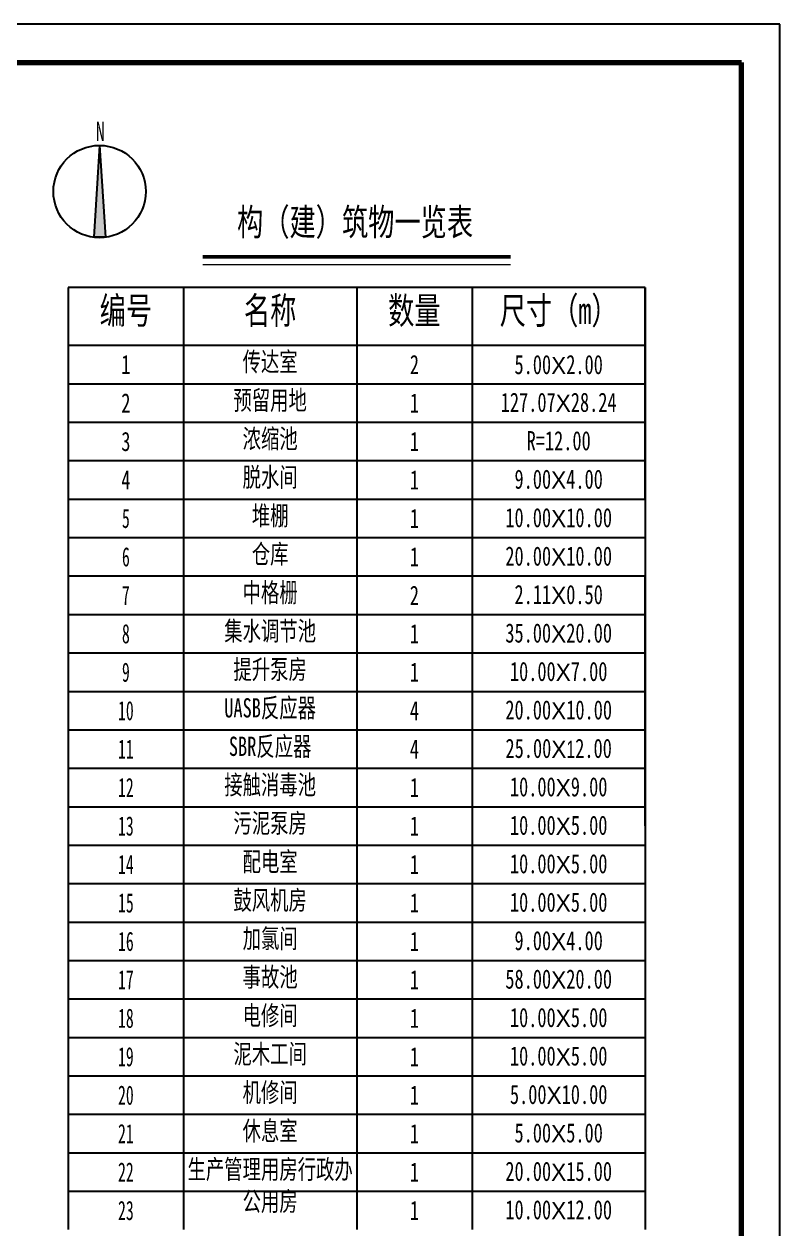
# Model space of a CAD drawing. Header units: millimetres. Extents: x 676 to 2703, y 109 to 703.
# Drawn here: x 1320.3 to 1516.8, y 389.2 to 702.5 of the extents above; entities that cross this region are included whole.
import ezdxf

# ---------------------------------------------------------------- set-up
doc = ezdxf.new("R2010")
doc.units = ezdxf.units.MM
doc.layers.get('0').update_dxf_attribs({"lineweight": 25})
doc.styles.get("Standard").update_dxf_attribs({"font": 'txt', "bigfont": 'gbcbig.shx'})

msp = doc.modelspace()

# ---------------------------------------------------------------- hatches: boundary and pattern name
at = {"lineweight": 25}
msp.add_hatch(color=256, dxfattribs=at).paths.add_polyline_path([(1338.46716, 647.052212), (1341.46716, 647.052212), (1339.96716, 670.958093)])

# ---------------------------------------------------------------- linework, layer by layer
for p, q in [((1516.802068, 702.506476), (675.802068, 702.506476)), ((1516.802068, 108.506476), (1516.802068, 702.506476)), ((1339.96716, 670.958093), (1338.46716, 647.052212)), ((1339.96716, 670.958093), (1341.46716, 647.052212)), ((1341.46716, 647.052212), (1338.46716, 647.052212)), ((1391.630946, 641.984044), (1366.802068, 641.984044)), ((1481.802068, 633.978631), (1331.802068, 633.978631)), ((1331.802068, 633.978631), (1331.802068, 578.978631)), ((1361.802068, 633.978631), (1361.802068, 578.978631)), ((1406.802068, 633.978631), (1406.802068, 578.978631)), ((1436.802068, 633.978631), (1436.802068, 578.978631)), ((1481.802068, 633.978631), (1481.802068, 578.978631)), ((1481.802068, 578.978631), (1481.802068, 633.978631)), ((1331.802068, 618.978631), (1481.802068, 618.978631)), ((1331.802068, 608.978631), (1481.802068, 608.978631)), ((1331.802068, 598.978631), (1481.802068, 598.978631)), ((1331.802068, 588.978631), (1481.802068, 588.978631)), ((1331.802068, 578.978631), (1481.802068, 578.978631)), ((1331.802068, 578.978631), (1331.802068, 568.978631)), ((1361.802068, 578.978631), (1361.802068, 568.978631)), ((1406.802068, 578.978631), (1406.802068, 568.978631)), ((1436.802068, 578.978631), (1436.802068, 568.978631)), ((1481.802068, 578.978631), (1481.802068, 568.978631)), ((1331.802068, 568.978631), (1331.802068, 558.978631)), ((1331.802068, 568.978631), (1481.802068, 568.978631)), ((1331.802068, 568.978631), (1331.802068, 558.978631)), ((1361.802068, 568.978631), (1361.802068, 558.978631)), ((1361.802068, 568.978631), (1361.802068, 558.978631)), ((1406.802068, 568.978631), (1406.802068, 558.978631)), ((1406.802068, 568.978631), (1406.802068, 558.978631)), ((1436.802068, 568.978631), (1436.802068, 558.978631)), ((1436.802068, 568.978631), (1436.802068, 558.978631)), ((1481.802068, 568.978631), (1481.802068, 558.978631)), ((1481.802068, 568.978631), (1481.802068, 558.978631)), ((1331.802068, 558.978631), (1481.802068, 558.978631)), ((1331.802068, 558.978631), (1331.802068, 398.978631)), ((1361.802068, 558.978631), (1361.802068, 398.978631)), ((1406.802068, 558.978631), (1406.802068, 398.978631)), ((1436.802068, 558.978631), (1436.802068, 398.978631)), ((1481.802068, 493.978631), (1481.802068, 558.978631)), ((1481.802068, 558.978631), (1481.802068, 398.978631)), ((1331.802068, 548.978631), (1481.802068, 548.978631)), ((1331.802068, 538.978631), (1481.802068, 538.978631)), ((1331.802068, 528.978631), (1481.802068, 528.978631)), ((1331.802068, 518.978631), (1481.802068, 518.978631)), ((1331.802068, 508.978631), (1481.802068, 508.978631)), ((1331.802068, 498.978631), (1481.802068, 498.978631)), ((1331.802068, 488.978631), (1481.802068, 488.978631)), ((1331.802068, 478.978631), (1481.802068, 478.978631)), ((1331.802068, 468.978631), (1481.802068, 468.978631)), ((1331.802068, 458.978631), (1481.802068, 458.978631)), ((1331.802068, 448.978631), (1481.802068, 448.978631)), ((1331.802068, 438.978631), (1481.802068, 438.978631)), ((1331.802068, 428.978631), (1481.802068, 428.978631)), ((1331.802068, 418.978631), (1481.802068, 418.978631)), ((1331.802068, 408.978631), (1481.802068, 408.978631)), ((1331.802068, 398.978631), (1331.802068, 388.978631)), ((1331.802068, 398.978631), (1481.802068, 398.978631)), ((1361.802068, 398.978631), (1361.802068, 388.978631)), ((1406.802068, 398.978631), (1406.802068, 388.978631)), ((1436.802068, 398.978631), (1436.802068, 388.978631)), ((1481.802068, 398.978631), (1481.802068, 388.978631))]:
    msp.add_line(p, q, dxfattribs=at)
at = {"lineweight": 100}
for p in [(700.802068, 692.506476), (1506.802068, 118.506476)]:
    msp.add_line(p, (1506.802068, 692.506476), dxfattribs=at)
at = {"lineweight": 50}
msp.add_line((1366.802068, 641.984044), (1446.802068, 641.984044), dxfattribs=at)
at = {"lineweight": 0}
msp.add_line((1366.802068, 639.984044), (1446.802068, 639.984044), dxfattribs=at)
at = {"lineweight": 25}
msp.add_circle((1339.96716, 658.958093), 12, dxfattribs=at)

# ---------------------------------------------------------------- texts
at = {"lineweight": 25, "attachment_point": 2}
for s, insert, char_height, width in [('{\\fFangSong|b1|i0|c134|p49;\\W0.7;N}', (1340.151996, 677.11029), 5, 18.09388021), ('{\\fFangSong|b0|i0|c134|p49;\\W0.714;构（建）筑物一览表}', (1406.374692, 654.532065), 7, 80.55486643), ('{\\fFangSong|b0|i0|c134|p49;\\W0.714;编号}', (1346.802068, 631.526651), 7, 30), ('{\\fFangSong|b0|i0|c134|p49;\\W0.714;名称}', (1384.302068, 631.526651), 7, 45), ('{\\fFangSong|b0|i0|c134|p49;\\W0.714;数量}', (1421.802068, 631.526651), 7, 30), ('{\\fFangSong|b0|i0|c134|p49;\\W0.714;尺寸（m）}', (1459.302068, 631.526651), 7, 45), ('{\\fFangSong|b0|i0|c134|p49;\\W0.7;传达室}', (1384.302068, 617.184365), 5, 45), ('{\\fFangSong|b0|i0|c134|p49;\\W0.7;1}', (1346.802068, 616.470888), 5, 30), ('{\\fFangSong|b0|i0|c134|p49;\\W0.7;2}', (1421.802068, 616.470888), 5, 30), ('{\\fFangSong|b0|i0|c134|p49;\\W0.7;5.00\\f@Dotum|b0|i0|c134|p34;\\H0.9x;\\W1;X\\fFangSong|b0|i0|c134|p49;\\H1.111x;\\W0.7;2.00}', (1459.302068, 616.470888), 5, 45), ('{\\fFangSong|b0|i0|c134|p49;\\W0.7;预留用地}', (1384.302068, 607.184365), 5, 45), ('{\\fFangSong|b0|i0|c134|p49;\\W0.7;2}', (1346.802068, 606.470888), 5, 30), ('{\\fFangSong|b0|i0|c134|p49;\\W0.7;1}', (1421.802068, 606.470888), 5, 30), ('{\\fFangSong|b0|i0|c134|p49;\\W0.7;127.07\\f@Dotum|b0|i0|c134|p34;\\H0.9x;\\W1;X\\fFangSong|b0|i0|c134|p49;\\H1.111x;\\W0.7;28.24}', (1459.302068, 606.659489), 5, 45), ('{\\fFangSong|b0|i0|c134|p49;\\W0.7;3}', (1346.802068, 596.470888), 5, 30), ('{\\fFangSong|b0|i0|c134|p49;\\W0.7;浓缩池}', (1384.302068, 597.184365), 5, 45), ('{\\fFangSong|b0|i0|c134|p49;\\W0.7;1}', (1421.802068, 596.470888), 5, 30), ('{\\fFangSong|b0|i0|c134|p49;\\W0.7;R=12.00}', (1459.302068, 596.659489), 5, 45), ('{\\fFangSong|b0|i0|c134|p49;\\W0.7;4}', (1346.802068, 586.470888), 5, 30), ('{\\fFangSong|b0|i0|c134|p49;\\W0.7;脱水间}', (1384.302068, 587.184365), 5, 45), ('{\\fFangSong|b0|i0|c134|p49;\\W0.7;1}', (1421.802068, 586.470888), 5, 30), ('{\\fFangSong|b0|i0|c134|p49;\\W0.7;9.00\\f@Dotum|b0|i0|c134|p34;\\H0.9x;\\W1;X\\fFangSong|b0|i0|c134|p49;\\H1.111x;\\W0.7;4.00}', (1459.302068, 586.659489), 5, 45), ('{\\fFangSong|b0|i0|c134|p49;\\W0.7;堆棚}', (1384.302068, 577.184365), 5, 45), ('{\\fFangSong|b0|i0|c134|p49;\\W0.7;10.00\\f@Dotum|b0|i0|c134|p34;\\H0.9x;\\W1;X\\fFangSong|b0|i0|c134|p49;\\H1.111x;\\W0.7;10.00}', (1459.302068, 576.659489), 5, 45), ('{\\fFangSong|b0|i0|c134|p49;\\W0.6;5}', (1346.802068, 576.470888), 5, 30), ('{\\fFangSong|b0|i0|c134|p49;\\W0.7;1}', (1421.802068, 576.470888), 5, 30), ('{\\fFangSong|b0|i0|c134|p49;\\W0.7;仓库}', (1384.302068, 567.184365), 5, 45), ('{\\fFangSong|b0|i0|c134|p49;\\W0.6;6}', (1346.802068, 566.470888), 5, 30), ('{\\fFangSong|b0|i0|c134|p49;\\W0.7;1}', (1421.802068, 566.470888), 5, 30), ('{\\fFangSong|b0|i0|c134|p49;\\W0.7;20.00\\f@Dotum|b0|i0|c134|p34;\\H0.9x;\\W1;X\\fFangSong|b0|i0|c134|p49;\\H1.111x;\\W0.7;10.00}', (1459.302068, 566.659489), 5, 45), ('{\\fFangSong|b0|i0|c134|p49;\\W0.7;中格栅}', (1384.302068, 557.184365), 5, 45), ('{\\fFangSong|b0|i0|c134|p49;\\W0.6;7}', (1346.802068, 556.470888), 5, 30), ('{\\fFangSong|b0|i0|c134|p49;\\W0.7;2}', (1421.802068, 556.470888), 5, 30), ('{\\fFangSong|b0|i0|c134|p49;\\W0.7;2.11\\f@Dotum|b0|i0|c134|p34;\\H0.9x;\\W1;X\\fFangSong|b0|i0|c134|p49;\\H1.111x;\\W0.7;0.50}', (1459.302068, 556.659489), 5, 45), ('{\\fFangSong|b0|i0|c134|p49;\\W0.6;8}', (1346.802068, 546.470888), 5, 30), ('{\\fFangSong|b0|i0|c134|p49;\\W0.7;集水调节池}', (1384.302068, 547.184365), 5, 45), ('{\\fFangSong|b0|i0|c134|p49;\\W0.7;1}', (1421.802068, 546.470888), 5, 30), ('{\\fFangSong|b0|i0|c134|p49;\\W0.7;35.00\\f@Dotum|b0|i0|c134|p34;\\H0.9x;\\W1;X\\fFangSong|b0|i0|c134|p49;\\H1.111x;\\W0.7;20.00}', (1459.302068, 546.659489), 5, 45), ('{\\fFangSong|b0|i0|c134|p49;\\W0.6;9}', (1346.802068, 536.470888), 5, 30), ('{\\fFangSong|b0|i0|c134|p49;\\W0.7;提升泵房}', (1384.302068, 537.184365), 5, 45), ('{\\fFangSong|b0|i0|c134|p49;\\W0.7;1}', (1421.802068, 536.470888), 5, 30), ('{\\fFangSong|b0|i0|c134|p49;\\W0.7;10.00\\f@Dotum|b0|i0|c134|p34;\\H0.9x;\\W1;X\\fFangSong|b0|i0|c134|p49;\\H1.111x;\\W0.7;7.00}', (1459.302068, 536.659489), 5, 45), ('{\\fFangSong|b0|i0|c134|p49;\\W0.6;10}', (1346.802068, 526.470888), 5, 30), ('{\\fFangSong|b0|i0|c134|p49;\\W0.7;UASB反应器}', (1384.302068, 527.184365), 5, 45), ('{\\fFangSong|b0|i0|c134|p49;\\W0.7;20.00\\f@Dotum|b0|i0|c134|p34;\\H0.9x;\\W1;X\\fFangSong|b0|i0|c134|p49;\\H1.111x;\\W0.7;10.00}', (1459.302068, 526.659489), 5, 45), ('{\\fFangSong|b0|i0|c134|p49;\\W0.7;4}', (1421.802068, 526.470888), 5, 30), ('{\\fFangSong|b0|i0|c134|p49;\\W0.7;SBR反应器}', (1384.302068, 517.184365), 5, 45), ('{\\fFangSong|b0|i0|c134|p49;\\W0.6;11}', (1346.802068, 516.470888), 5, 30), ('{\\fFangSong|b0|i0|c134|p49;\\W0.7;4}', (1421.802068, 516.470888), 5, 30), ('{\\fFangSong|b0|i0|c134|p49;\\W0.7;25.00\\f@Dotum|b0|i0|c134|p34;\\H0.9x;\\W1;X\\W0.7;1\\fFangSong|b0|i0|c134|p49;\\H1.111x;2.00}', (1459.302068, 516.659489), 5, 45), ('{\\fFangSong|b0|i0|c134|p49;\\W0.7;接触消毒池}', (1384.302068, 507.184365), 5, 45), ('{\\fFangSong|b0|i0|c134|p49;\\W0.6;12}', (1346.802068, 506.470888), 5, 30), ('{\\fFangSong|b0|i0|c134|p49;\\W0.7;1}', (1421.802068, 506.470888), 5, 30), ('{\\fFangSong|b0|i0|c134|p49;\\W0.7;10.00\\f@Dotum|b0|i0|c134|p34;\\H0.9x;\\W1;X\\fFangSong|b0|i0|c134|p49;\\H1.111x;\\W0.7;9.00}', (1459.302068, 506.659489), 5, 45), ('{\\fFangSong|b0|i0|c134|p49;\\W0.6;13}', (1346.802068, 496.470888), 5, 30), ('{\\fFangSong|b0|i0|c134|p49;\\W0.7;污泥泵房}', (1384.302068, 497.184365), 5, 45), ('{\\fFangSong|b0|i0|c134|p49;\\W0.7;1}', (1421.802068, 496.470888), 5, 30), ('{\\fFangSong|b0|i0|c134|p49;\\W0.7;10.00\\f@Dotum|b0|i0|c134|p34;\\H0.9x;\\W1;X\\fFangSong|b0|i0|c134|p49;\\H1.111x;\\W0.7;5.00}', (1459.302068, 496.659489), 5, 45), ('{\\fFangSong|b0|i0|c134|p49;\\W0.6;14}', (1346.802068, 486.470888), 5, 30), ('{\\fFangSong|b0|i0|c134|p49;\\W0.7;配电室}', (1384.302068, 487.184365), 5, 45), ('{\\fFangSong|b0|i0|c134|p49;\\W0.7;1}', (1421.802068, 486.470888), 5, 30), ('{\\fFangSong|b0|i0|c134|p49;\\W0.7;1}', (1421.802068, 486.470888), 5, 30), ('{\\fFangSong|b0|i0|c134|p49;\\W0.7;10.00\\f@Dotum|b0|i0|c134|p34;\\H0.9x;\\W1;X\\fFangSong|b0|i0|c134|p49;\\H1.111x;\\W0.7;5.00}', (1459.302068, 486.659489), 5, 45), ('{\\fFangSong|b0|i0|c134|p49;\\W0.6;15}', (1346.802068, 476.470888), 5, 30), ('{\\fFangSong|b0|i0|c134|p49;\\W0.7;鼓风机房}', (1384.302068, 477.184365), 5, 45), ('{\\fFangSong|b0|i0|c134|p49;\\W0.7;1}', (1421.802068, 476.470888), 5, 30), ('{\\fFangSong|b0|i0|c134|p49;\\W0.7;10.00\\f@Dotum|b0|i0|c134|p34;\\H0.9x;\\W1;X\\fFangSong|b0|i0|c134|p49;\\H1.111x;\\W0.7;5.00}', (1459.302068, 476.659489), 5, 45), ('{\\fFangSong|b0|i0|c134|p49;\\W0.7;加氯间}', (1384.302068, 467.184365), 5, 45), ('{\\fFangSong|b0|i0|c134|p49;\\W0.6;16}', (1346.802068, 466.470888), 5, 30), ('{\\fFangSong|b0|i0|c134|p49;\\W0.7;1}', (1421.802068, 466.470888), 5, 30), ('{\\fFangSong|b0|i0|c134|p49;\\W0.7;9.00\\f@Dotum|b0|i0|c134|p34;\\H0.9x;\\W1;X\\fFangSong|b0|i0|c134|p49;\\H1.111x;\\W0.7;4.00}', (1459.302068, 466.659489), 5, 45), ('{\\fFangSong|b0|i0|c134|p49;\\W0.7;事故池}', (1384.302068, 457.184365), 5, 45), ('{\\fFangSong|b0|i0|c134|p49;\\W0.6;17}', (1346.802068, 456.470888), 5, 30), ('{\\fFangSong|b0|i0|c134|p49;\\W0.7;1}', (1421.802068, 456.470888), 5, 30), ('{\\fFangSong|b0|i0|c134|p49;\\W0.7;58.00\\f@Dotum|b0|i0|c134|p34;\\H0.9x;\\W1;X\\fFangSong|b0|i0|c134|p49;\\H1.111x;\\W0.7;20.00}', (1459.302068, 456.659489), 5, 45), ('{\\fFangSong|b0|i0|c134|p49;\\W0.6;18}', (1346.802068, 446.470888), 5, 30), ('{\\fFangSong|b0|i0|c134|p49;\\W0.7;电修间}', (1384.302068, 447.184365), 5, 45), ('{\\fFangSong|b0|i0|c134|p49;\\W0.7;1}', (1421.802068, 446.470888), 5, 30), ('{\\fFangSong|b0|i0|c134|p49;\\W0.7;10.00\\f@Dotum|b0|i0|c134|p34;\\H0.9x;\\W1;X\\fFangSong|b0|i0|c134|p49;\\H1.111x;\\W0.7;5.00}', (1459.302068, 446.659489), 5, 45), ('{\\fFangSong|b0|i0|c134|p49;\\W0.6;19}', (1346.802068, 436.470888), 5, 30), ('{\\fFangSong|b0|i0|c134|p49;\\W0.7;泥木工间}', (1384.302068, 437.184365), 5, 45), ('{\\fFangSong|b0|i0|c134|p49;\\W0.7;1}', (1421.802068, 436.470888), 5, 30), ('{\\fFangSong|b0|i0|c134|p49;\\W0.7;10.00\\f@Dotum|b0|i0|c134|p34;\\H0.9x;\\W1;X\\fFangSong|b0|i0|c134|p49;\\H1.111x;\\W0.7;5.00}', (1459.302068, 436.659489), 5, 45), ('{\\fFangSong|b0|i0|c134|p49;\\W0.6;20}', (1346.802068, 426.470888), 5, 30), ('{\\fFangSong|b0|i0|c134|p49;\\W0.7;机修间}', (1384.302068, 427.184365), 5, 45), ('{\\fFangSong|b0|i0|c134|p49;\\W0.7;1}', (1421.802068, 426.470888), 5, 30), ('{\\fFangSong|b0|i0|c134|p49;\\W0.7;5.00\\f@Dotum|b0|i0|c134|p34;\\H0.9x;\\W1;X\\fFangSong|b0|i0|c134|p49;\\H1.111x;\\W0.7;10.00}', (1459.302068, 426.659489), 5, 45), ('{\\fFangSong|b0|i0|c134|p49;\\W0.7;休息室}', (1384.302068, 417.184365), 5, 45), ('{\\fFangSong|b0|i0|c134|p49;\\W0.6;21}', (1346.802068, 416.470888), 5, 30), ('{\\fFangSong|b0|i0|c134|p49;\\W0.7;1}', (1421.802068, 416.470888), 5, 30), ('{\\fFangSong|b0|i0|c134|p49;\\W0.7;5.00\\f@Dotum|b0|i0|c134|p34;\\H0.9x;\\W1;X\\fFangSong|b0|i0|c134|p49;\\H1.111x;\\W0.7;5.00}', (1459.302068, 416.659489), 5, 45), ('{\\fFangSong|b0|i0|c134|p49;\\W0.7;生产管理用房行政\\W0.7;办公用房}', (1384.302068, 407.184365), 5, 45), ('{\\fFangSong|b0|i0|c134|p49;\\W0.6;22}', (1346.802068, 406.470888), 5, 30), ('{\\fFangSong|b0|i0|c134|p49;\\W0.7;1}', (1421.802068, 406.470888), 5, 30), ('{\\fFangSong|b0|i0|c134|p49;\\W0.7;20.00\\f@Dotum|b0|i0|c134|p34;\\H0.9x;\\W1;X\\fFangSong|b0|i0|c134|p49;\\H1.111x;\\W0.7;15.00}', (1459.302068, 406.659489), 5, 45), ('{\\fFangSong|b0|i0|c134|p49;\\W0.6;23}', (1346.802068, 396.470888), 5, 30), ('{\\fFangSong|b0|i0|c134|p49;\\W0.7;1}', (1421.802068, 396.470888), 5, 30), ('{\\fFangSong|b0|i0|c134|p49;\\W0.7;10.00\\f@Dotum|b0|i0|c134|p34;\\H0.9x;\\W1;X\\fFangSong|b0|i0|c134|p49;\\H1.111x;\\W0.7;12.00}', (1459.302068, 396.659489), 5, 45)]:
    msp.add_mtext(s, dxfattribs=dict(at, insert=insert, char_height=char_height, width=width))

doc.saveas('drawing.dxf')
